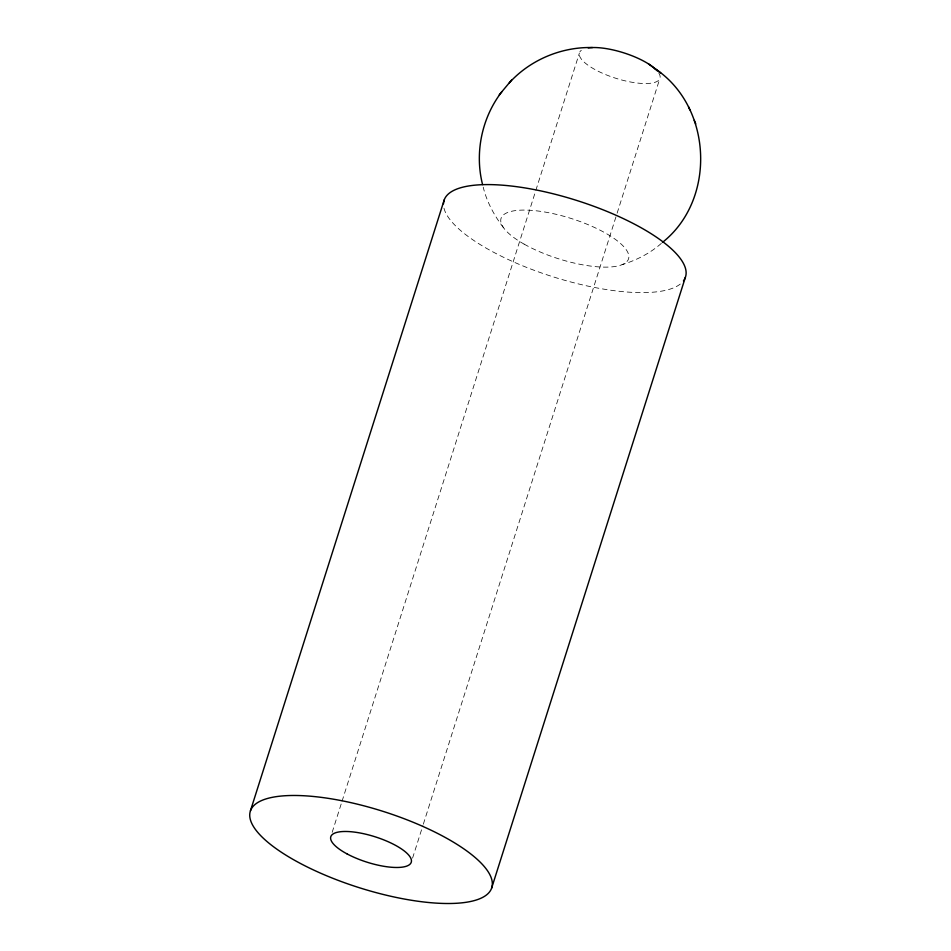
<?xml version="1.0" encoding="UTF-8"?>
<svg xmlns="http://www.w3.org/2000/svg" width="951" height="951" viewBox="0 0 951 951"><rect width="100%" height="100%" fill="white"/><g stroke="black" fill="none" stroke-linecap="round" stroke-linejoin="round"><path stroke-width="0.71" stroke-dasharray="4.75 3.57" d="M332.172 832.351L341.599 802.656M342.051 801.241L535.389 191.793M535.841 190.378L579.349 53.22M412.568 858.135L422.874 825.611M423.326 824.196L616.676 214.593M617.128 213.179L659.744 78.814M661.314 243.397C650.08 253.346 636.35 260.253 622.073 264.675M503.543 227.729C494.27 215.711 486.841 201.992 483.215 187.181M680.25 284.076A126.638 39.978 17.6 0 1 550.974 276.147A126.638 39.978 17.6 0 1 443.915 207.912M658.71 72.894A42.213 13.326 17.6 0 1 618.625 79.135A42.213 13.326 17.6 0 1 581.323 50.296M524.108 244.122A66.879 21.112 17.6 0 0 628.005 260.087A66.879 21.112 17.6 0 0 542.296 211.609A66.879 21.112 17.6 0 0 524.108 244.122"/><path stroke-width="1.43" d="M250.446 810.799L444.224 199.924M491.608 888.175A126.638 39.978 17.6 0 0 322.294 797.497A126.638 39.978 17.6 0 0 299.173 862.795A126.638 39.978 17.6 0 0 491.608 888.175L685.386 277.288M501.819 91.772C481.824 117.627 474.49 152.897 482.573 184.589M509.201 82.951C530.087 59.913 561.363 46.765 592.461 47.55M499.239 94.85L511.626 80.039M662.431 242.422C716.638 199.532 712.43 106.393 654.752 68.508M648.523 63.919L660.695 72.882M688.536 106.762L689.855 109.876M694.278 120.385L695.763 123.88M443.499 203.799A126.638 39.978 17.6 0 1 578.279 200.946A126.638 39.978 17.6 0 1 683.448 280.878M588.217 47.907A42.213 13.326 17.6 0 1 657.046 70.743M347.079 853.915A42.213 13.326 17.6 0 0 411.212 862.379A42.213 13.326 17.6 0 0 354.782 832.149A42.213 13.326 17.6 0 0 347.079 853.915"/></g></svg>
